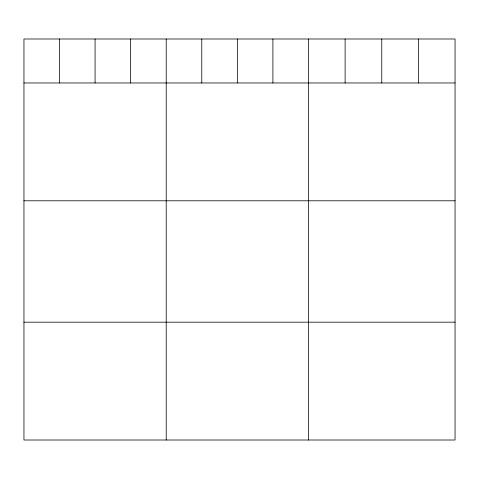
<?xml version="1.0" encoding="UTF-8"?>
<svg xmlns="http://www.w3.org/2000/svg" width="479" height="479" viewBox="0 0 479 479"><rect width="100%" height="100%" fill="white"/><g stroke="black" fill="none" stroke-linecap="round" stroke-linejoin="round"><path stroke-width="0.72" d="M455.05 82.969L455.05 440.009L23.95 440.009L23.95 38.991L455.05 38.991L455.05 82.969L23.95 82.969M23.95 200.791L455.05 200.791M23.95 322.181L455.05 322.181M418.406 38.991L418.406 82.969M381.763 38.991L381.763 82.969M345.12 38.991L345.12 82.969M308.476 38.991L308.476 440.009M272.91 38.991L272.91 82.969M237.344 38.991L237.344 82.969M201.779 38.991L201.779 82.969M166.213 38.991L166.213 440.009M130.647 38.991L130.647 82.969M95.082 38.991L95.082 82.969M59.516 38.991L59.516 82.969"/></g></svg>
